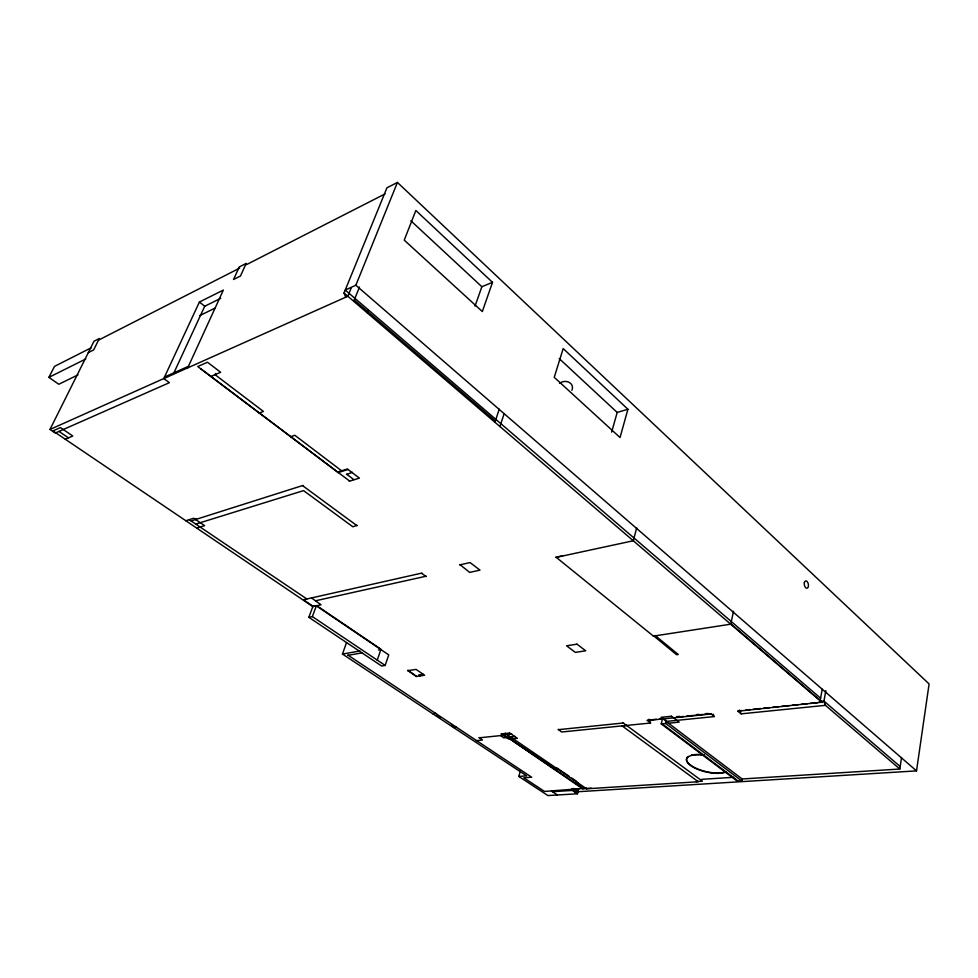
<?xml version="1.0" encoding="UTF-8"?>
<svg xmlns="http://www.w3.org/2000/svg" width="978" height="978" viewBox="0 0 978 978"><rect width="100%" height="100%" fill="white"/><g stroke="black" fill="none" stroke-linecap="round" stroke-linejoin="round"><path stroke-width="1.47" d="M574.428 791.777L574.966 789.723L577.961 791.728L916.52 770.884L929.1 683.952L397.423 182.434L386.921 187.837L344.036 293.009L345.723 297.202M665.126 719.099L666.14 721.446L742.155 778.977L899.821 769.026L901.533 757.583M741.789 710.456L737.828 711.214L822.241 702.167L730.786 623.805M819.368 701.923L823.879 701.458L825.835 690.664M820.187 700.407L822.217 689.258M662.192 719.881L661.25 723.891L737.363 781.202L741.752 780.933L742.155 778.977M741.752 780.933L665.663 723.451L666.14 721.446L714.136 716.593L710.896 713.647L706.348 714.111M733.549 611.226L730.713 624.184L653.426 636.116L555.944 557.093M649.123 719.197L650.553 723.011L561.604 732.009L558.365 729.368M650.553 723.011L647.314 720.199M571.91 390.308C575.003 382.704 565.052 378.792 559.636 383.376M653.524 635.749L676.593 654.722L678.231 654.49L655.162 635.492M505.113 733.231L586.568 788.794L698.304 781.752L622.106 725.896L626.311 725.468L623.059 722.693M586.568 788.794L586.714 788.207L583.084 788.439L509.477 738.635M347.85 655.064L531.69 777.229L523.817 777.803L544.538 791.446L583.084 788.439M520.443 770.652L518.817 776.434L547.888 795.566L577.423 793.781L578.707 788.818M572.961 788.378L572.423 790.432L552.46 791.679M636.715 527.753L633.304 540.761L555.834 557.46M627.913 409.244L620.04 437.533L554.233 377.325L563.181 348.571L627.913 409.244L617.191 412.447L611.641 432.129M511.824 734.16L503.707 734.991M515.137 736.41L503.682 737.864L500.455 735.334M582.937 789.026L506.983 736.947M501.714 733.586L506.8 737.559M476.433 740.627L482.435 740.016L479.22 737.522M456.213 726.874L453.486 727.473M435.748 713.317L433.022 713.94M459.746 564.893L470.063 562.57L479.978 570.137L469.648 572.387L459.856 564.538M499.941 426.542L504.122 413.706M494.941 422.251L499.22 409.232M407.667 670.7L416.029 669.392L424.635 675.236L416.261 676.507L407.765 670.382M407.985 670.358L416.677 676.446M315.674 600.749L426.176 576.189M315.063 605.81L312.96 606.274L303.339 599.771L421.946 573.071M312.96 606.274L308.84 617.326L381.603 666.006L385.161 665.419L388.743 654.893L316.346 605.834M377.251 660.113L380.98 649.245M492.509 282.336L482.325 311.554L404.244 240.136L415.858 210.49L492.509 282.336L481.861 286.725L475.039 306.102M518.817 776.434L526.653 775.86L342.459 654.062L346.53 642.619M195.747 524.098L303.571 490.614L352.875 526.8L357.104 525.32M308.84 617.326L312.349 616.592L316.469 605.504L379.733 648.402M306.835 598.976L189.206 519.673M353.73 479.55L346.615 474.147M311.53 597.925L321.053 604.807L312.838 606.592L52.959 430.907L60.416 427.594L72.788 436.005L65.281 439.244M352.422 472.325L346.481 474.513M210.869 376.469L220.637 372.251L207.483 362.227L197.764 366.542L349.403 480.883M191.077 520.944L302.948 485.443M366.958 312.642L368.131 309.708M353.73 301.31L359.476 287.019M820.591 698.206L345.234 290.05L355.858 285.234L397.423 182.434M351.298 287.703L347.826 296.261L49.976 429.464L55.281 433.046L169.377 382.691L163.791 378.559L199.414 302.031L223.339 290.087L187.727 367.85M195.612 519.514L196.04 518.511M215.551 373.523L215.038 374.672L263.437 411.445L259.207 413.071M173.216 374.366L204.732 306.236L220.71 298.351M49.976 429.464L93.986 341.261L99.34 338.522L93.656 349.916L88.313 352.606M77.947 374.916L58.766 384.268L48.9 377.361L54.511 366.383L91.211 347.789M98.802 339.989L239.647 268.119M246.444 264.647L385.039 193.925M48.9 377.361L85.771 358.975M199.891 315.515L214.964 308.168M164.487 377.056L188.436 366.322M200.771 368.828L337.532 472.093L347.386 468.975L359.403 478.132L349.268 481.249M290.564 436.799L294.83 435.283L342.251 471.298M185.844 520.736L193.742 518.242L204.61 525.638L196.688 528.071M337.936 472.667L348.046 469.464M562.815 555.785L557.448 556.885M342.459 654.062L360.002 650.957M347.74 655.37L362.532 652.778M378.498 649.979L380.87 649.563M653.426 636.116L655.064 635.859M423.254 674.307L418.682 675.003L420.051 675.932M819.43 701.556L823.953 701.092L900.188 766.556M676.617 716.678L679.612 716.373M696.104 714.661L699.099 714.356M705.101 713.732L708.096 713.427M648.817 720.04L656.397 719.258M659.416 718.952L663.964 718.475M677.583 717.082L683.646 716.458M686.666 716.14L694.246 715.358M697.265 715.052L703.329 714.429M745.688 710.052L750.187 709.6M753.194 709.282L760.701 708.512M763.696 708.206L769.698 707.583M772.706 707.277L778.708 706.654M781.715 706.348L789.222 705.566M792.217 705.26L798.231 704.649M801.226 704.331L807.229 703.72M810.236 703.402L817.742 702.632M479.134 737.815L503.279 735.334M558.279 729.674L622.986 723.023M647.228 720.529L710.823 713.989M737.828 711.214L741.128 713.854L825.444 705.334L899.821 769.026M661.25 723.891L665.663 723.451M557.851 768.769L554.929 769.001L511.017 739.282M578.401 782.706L575.48 782.901L584 788.671L591.287 788.207M701.825 779.332L733.671 777.278M571.58 789.173L577.338 788.806M696.238 781.569L702.375 781.177L626.164 725.138M551.458 791.019L557.46 794.98M436.921 715.419L440.528 717.815M451.359 724.979L453.755 726.568M572.729 789.258L574.734 790.603M574.661 790.896L577.656 792.901M571.421 789.759L577.423 793.781M312.349 616.592L385.161 665.419M58.973 431.42L68.484 437.863M556.763 767.889L569.245 776.361M571.739 778.048L576.739 781.434M302.813 485.809L356.97 525.675M421.824 573.426L426.053 576.543M662.13 723.806L738.243 781.153M199.414 302.031L204.732 306.236M354.232 300.038L495.345 421.029M344.036 293.009L822.18 702.534M823.879 701.458L825.444 705.334M355.858 285.234L916.52 770.884M410.858 220.771L481.861 286.725M559.159 358.535L617.191 412.447M739.405 710.016L741.128 713.854M713.109 714.172L714.136 716.593M723.891 772.351A21.699 8.044 13.3 0 1 696.458 768.439A21.699 8.044 13.3 0 1 688.341 756.483M691.226 755.224A21.699 8.044 13.3 0 1 698.891 754.466M700.187 754.515A21.699 8.044 13.3 0 1 704.246 754.918M725.957 771.935A21.699 8.044 13.3 0 1 690.187 765.199A21.699 8.044 13.3 0 1 704.172 755.236M246.163 263.449L240.466 276.004L233.546 279.488L239.243 266.982L246.163 263.449M576.983 644.16L566.58 645.786L575.308 652.387L585.724 650.81L576.983 644.16M509.66 733.048L501.201 733.928L508.915 739.148L517.386 738.304L509.66 733.048M671.458 716.226L661.055 717.314L668.805 723.182L679.197 722.143L671.458 716.226M804.356 582.705A3.729 2.017 79.6 0 0 806.826 588.255A3.729 2.017 79.6 0 0 807.889 582.741A3.729 2.017 79.6 0 0 804.356 582.705"/></g></svg>
